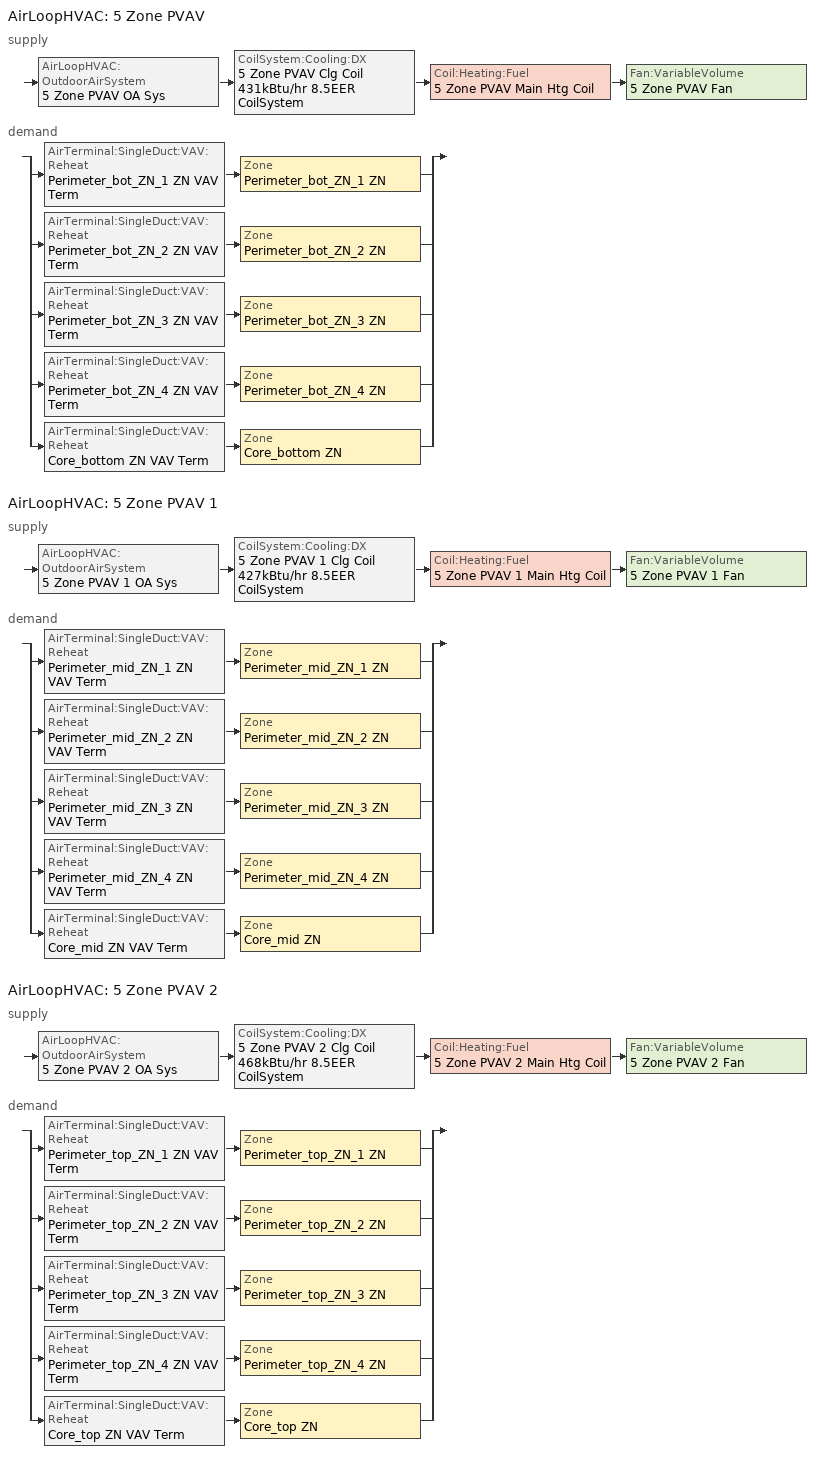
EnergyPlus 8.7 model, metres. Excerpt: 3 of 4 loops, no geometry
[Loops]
AirLoopHVAC '5 Zone PVAV'
 supply: AirLoopHVAC:OutdoorAirSystem '5 Zone PVAV OA Sys' > CoilSystem:Cooling:DX '5 Zone PVAV Clg Coil 431kBtu/hr 8.5EER CoilSystem' > Coil:Heating:Fuel '5 Zone PVAV Main Htg Coil' > Fan:VariableVolume '5 Zone PVAV Fan'
 demand: split
  | AirTerminal:SingleDuct:VAV:Reheat 'Perimeter_bot_ZN_1 ZN VAV Term' > Zone 'Perimeter_bot_ZN_1 ZN'
  | AirTerminal:SingleDuct:VAV:Reheat 'Perimeter_bot_ZN_2 ZN VAV Term' > Zone 'Perimeter_bot_ZN_2 ZN'
  | AirTerminal:SingleDuct:VAV:Reheat 'Perimeter_bot_ZN_3 ZN VAV Term' > Zone 'Perimeter_bot_ZN_3 ZN'
  | AirTerminal:SingleDuct:VAV:Reheat 'Perimeter_bot_ZN_4 ZN VAV Term' > Zone 'Perimeter_bot_ZN_4 ZN'
  | AirTerminal:SingleDuct:VAV:Reheat 'Core_bottom ZN VAV Term' > Zone 'Core_bottom ZN'
AirLoopHVAC '5 Zone PVAV 1'
 supply: AirLoopHVAC:OutdoorAirSystem '5 Zone PVAV 1 OA Sys' > CoilSystem:Cooling:DX '5 Zone PVAV 1 Clg Coil 427kBtu/hr 8.5EER CoilSystem' > Coil:Heating:Fuel '5 Zone PVAV 1 Main Htg Coil' > Fan:VariableVolume '5 Zone PVAV 1 Fan'
 demand: split
  | AirTerminal:SingleDuct:VAV:Reheat 'Perimeter_mid_ZN_1 ZN VAV Term' > Zone 'Perimeter_mid_ZN_1 ZN'
  | AirTerminal:SingleDuct:VAV:Reheat 'Perimeter_mid_ZN_2 ZN VAV Term' > Zone 'Perimeter_mid_ZN_2 ZN'
  | AirTerminal:SingleDuct:VAV:Reheat 'Perimeter_mid_ZN_3 ZN VAV Term' > Zone 'Perimeter_mid_ZN_3 ZN'
  | AirTerminal:SingleDuct:VAV:Reheat 'Perimeter_mid_ZN_4 ZN VAV Term' > Zone 'Perimeter_mid_ZN_4 ZN'
  | AirTerminal:SingleDuct:VAV:Reheat 'Core_mid ZN VAV Term' > Zone 'Core_mid ZN'
AirLoopHVAC '5 Zone PVAV 2'
 supply: AirLoopHVAC:OutdoorAirSystem '5 Zone PVAV 2 OA Sys' > CoilSystem:Cooling:DX '5 Zone PVAV 2 Clg Coil 468kBtu/hr 8.5EER CoilSystem' > Coil:Heating:Fuel '5 Zone PVAV 2 Main Htg Coil' > Fan:VariableVolume '5 Zone PVAV 2 Fan'
 demand: split
  | AirTerminal:SingleDuct:VAV:Reheat 'Perimeter_top_ZN_1 ZN VAV Term' > Zone 'Perimeter_top_ZN_1 ZN'
  | AirTerminal:SingleDuct:VAV:Reheat 'Perimeter_top_ZN_2 ZN VAV Term' > Zone 'Perimeter_top_ZN_2 ZN'
  | AirTerminal:SingleDuct:VAV:Reheat 'Perimeter_top_ZN_3 ZN VAV Term' > Zone 'Perimeter_top_ZN_3 ZN'
  | AirTerminal:SingleDuct:VAV:Reheat 'Perimeter_top_ZN_4 ZN VAV Term' > Zone 'Perimeter_top_ZN_4 ZN'
  | AirTerminal:SingleDuct:VAV:Reheat 'Core_top ZN VAV Term' > Zone 'Core_top ZN'
[ZoneControl:Thermostat] Control Object Type 1=ThermostatSetpoint:DualSetpoint
Name | Zone or ZoneList | Control Type Schedule | Control Name 1
Core_bottom ZN Thermostat | Core_bottom ZN | Core_bottom ZN Thermostat Schedule | Office WholeBuilding - Md Office Thermostat 1
Core_mid ZN Thermostat | Core_mid ZN | Core_mid ZN Thermostat Schedule | Office WholeBuilding - Md Office Thermostat 3
Core_top ZN Thermostat | Core_top ZN | Core_top ZN Thermostat Schedule | Office WholeBuilding - Md Office Thermostat 9
Perimeter_bot_ZN_1 ZN Thermostat | Perimeter_bot_ZN_1 ZN | Perimeter_bot_ZN_1 ZN Thermostat Schedule | Office WholeBuilding - Md Office Thermostat 12
Perimeter_bot_ZN_2 ZN Thermostat | Perimeter_bot_ZN_2 ZN | Perimeter_bot_ZN_2 ZN Thermostat Schedule | Office WholeBuilding - Md Office Thermostat 7
Perimeter_bot_ZN_3 ZN Thermostat | Perimeter_bot_ZN_3 ZN | Perimeter_bot_ZN_3 ZN Thermostat Schedule | Office WholeBuilding - Md Office Thermostat 11
Perimeter_bot_ZN_4 ZN Thermostat | Perimeter_bot_ZN_4 ZN | Perimeter_bot_ZN_4 ZN Thermostat Schedule | Office WholeBuilding - Md Office Thermostat 2
Perimeter_mid_ZN_1 ZN Thermostat | Perimeter_mid_ZN_1 ZN | Perimeter_mid_ZN_1 ZN Thermostat Schedule | Office WholeBuilding - Md Office Thermostat 10
Perimeter_mid_ZN_2 ZN Thermostat | Perimeter_mid_ZN_2 ZN | Perimeter_mid_ZN_2 ZN Thermostat Schedule | Office WholeBuilding - Md Office Thermostat 6
Perimeter_mid_ZN_3 ZN Thermostat | Perimeter_mid_ZN_3 ZN | Perimeter_mid_ZN_3 ZN Thermostat Schedule | Office WholeBuilding - Md Office Thermostat 14
Perimeter_mid_ZN_4 ZN Thermostat | Perimeter_mid_ZN_4 ZN | Perimeter_mid_ZN_4 ZN Thermostat Schedule | Office WholeBuilding - Md Office Thermostat 15
Perimeter_top_ZN_1 ZN Thermostat | Perimeter_top_ZN_1 ZN | Perimeter_top_ZN_1 ZN Thermostat Schedule | Office WholeBuilding - Md Office Thermostat 4
Perimeter_top_ZN_2 ZN Thermostat | Perimeter_top_ZN_2 ZN | Perimeter_top_ZN_2 ZN Thermostat Schedule | Office WholeBuilding - Md Office Thermostat 13
Perimeter_top_ZN_3 ZN Thermostat | Perimeter_top_ZN_3 ZN | Perimeter_top_ZN_3 ZN Thermostat Schedule | Office WholeBuilding - Md Office Thermostat 5
Perimeter_top_ZN_4 ZN Thermostat | Perimeter_top_ZN_4 ZN | Perimeter_top_ZN_4 ZN Thermostat Schedule | Office WholeBuilding - Md Office Thermostat 8
[ThermostatSetpoint:DualSetpoint] Heating Setpoint Temperature Schedule=Medium Office HtgSetp; Cooling Setpoint Temperature Schedule=Medium Office ClgSetp
Office WholeBuilding - Md Office Thermostat 1; Office WholeBuilding - Md Office Thermostat 3; Office WholeBuilding - Md Office Thermostat 9; Office WholeBuilding - Md Office Thermostat 12; Office WholeBuilding - Md Office Thermostat 7; Office WholeBuilding - Md Office Thermostat 11; Office WholeBuilding - Md Office Thermostat 2; Office WholeBuilding - Md Office Thermostat 10; Office WholeBuilding - Md Office Thermostat 6; Office WholeBuilding - Md Office Thermostat 14; Office WholeBuilding - Md Office Thermostat 15; Office WholeBuilding - Md Office Thermostat 4; Office WholeBuilding - Md Office Thermostat 13; Office WholeBuilding - Md Office Thermostat 5; Office WholeBuilding - Md Office Thermostat 8
[AirTerminal:SingleDuct:VAV:Reheat] Availability Schedule=Always On Discrete; Maximum Air Flow Rate {m3/s}=Autosize; Zone Minimum Air Flow Input Method=Constant; Constant Minimum Air Flow Fraction=0.3; Fixed Minimum Air Flow Rate {m3/s}=0; Maximum Hot Water or Steam Flow Rate {m3/s}=Autosize; Minimum Hot Water or Steam Flow Rate {m3/s}=0; Convergence Tolerance=0.001; Damper Heating Action=Normal; Maximum Flow per Zone Floor Area During Reheat {m3/s-m2}=Autocalculate; Maximum Flow Fraction During Reheat=Autocalculate; Maximum Reheat Air Temperature {C}=35
Name | Reheat Coil
Core_bottom ZN VAV Term | Core_bottom ZN Rht Coil
Core_mid ZN VAV Term | Core_mid ZN Rht Coil
Core_top ZN VAV Term | Core_top ZN Rht Coil
Perimeter_bot_ZN_1 ZN VAV Term | Perimeter_bot_ZN_1 ZN Rht Coil
Perimeter_bot_ZN_2 ZN VAV Term | Perimeter_bot_ZN_2 ZN Rht Coil
Perimeter_bot_ZN_3 ZN VAV Term | Perimeter_bot_ZN_3 ZN Rht Coil
Perimeter_bot_ZN_4 ZN VAV Term | Perimeter_bot_ZN_4 ZN Rht Coil
Perimeter_mid_ZN_1 ZN VAV Term | Perimeter_mid_ZN_1 ZN Rht Coil
Perimeter_mid_ZN_2 ZN VAV Term | Perimeter_mid_ZN_2 ZN Rht Coil
Perimeter_mid_ZN_3 ZN VAV Term | Perimeter_mid_ZN_3 ZN Rht Coil
Perimeter_mid_ZN_4 ZN VAV Term | Perimeter_mid_ZN_4 ZN Rht Coil
Perimeter_top_ZN_1 ZN VAV Term | Perimeter_top_ZN_1 ZN Rht Coil
Perimeter_top_ZN_2 ZN VAV Term | Perimeter_top_ZN_2 ZN Rht Coil
Perimeter_top_ZN_3 ZN VAV Term | Perimeter_top_ZN_3 ZN Rht Coil
Perimeter_top_ZN_4 ZN VAV Term | Perimeter_top_ZN_4 ZN Rht Coil
[Coil:Heating:Electric] Availability Schedule=Always On Discrete; Efficiency=1; Nominal Capacity {W}=Autosize
Core_bottom ZN Rht Coil; Core_mid ZN Rht Coil; Core_top ZN Rht Coil; Perimeter_bot_ZN_1 ZN Rht Coil; Perimeter_bot_ZN_2 ZN Rht Coil; Perimeter_bot_ZN_3 ZN Rht Coil; Perimeter_bot_ZN_4 ZN Rht Coil; Perimeter_mid_ZN_1 ZN Rht Coil; Perimeter_mid_ZN_2 ZN Rht Coil; Perimeter_mid_ZN_3 ZN Rht Coil; Perimeter_mid_ZN_4 ZN Rht Coil; Perimeter_top_ZN_1 ZN Rht Coil; Perimeter_top_ZN_2 ZN Rht Coil; Perimeter_top_ZN_3 ZN Rht Coil; Perimeter_top_ZN_4 ZN Rht Coil
[Zone equipment]
Core_bottom ZN: Core_bottom ZN VAV Term
Core_mid ZN: Core_mid ZN VAV Term
Core_top ZN: Core_top ZN VAV Term
Perimeter_bot_ZN_1 ZN: Perimeter_bot_ZN_1 ZN VAV Term
Perimeter_bot_ZN_2 ZN: Perimeter_bot_ZN_2 ZN VAV Term
Perimeter_bot_ZN_3 ZN: Perimeter_bot_ZN_3 ZN VAV Term
Perimeter_bot_ZN_4 ZN: Perimeter_bot_ZN_4 ZN VAV Term
Perimeter_mid_ZN_1 ZN: Perimeter_mid_ZN_1 ZN VAV Term
Perimeter_mid_ZN_2 ZN: Perimeter_mid_ZN_2 ZN VAV Term
Perimeter_mid_ZN_3 ZN: Perimeter_mid_ZN_3 ZN VAV Term
Perimeter_mid_ZN_4 ZN: Perimeter_mid_ZN_4 ZN VAV Term
Perimeter_top_ZN_1 ZN: Perimeter_top_ZN_1 ZN VAV Term
Perimeter_top_ZN_2 ZN: Perimeter_top_ZN_2 ZN VAV Term
Perimeter_top_ZN_3 ZN: Perimeter_top_ZN_3 ZN VAV Term
Perimeter_top_ZN_4 ZN: Perimeter_top_ZN_4 ZN VAV Term
[Sizing:Zone] Zone Cooling Design Supply Air Temperature Input Method=SupplyAirTemperature; Zone Cooling Design Supply Air Temperature {C}=12.7778; Zone Cooling Design Supply Air Temperature Difference {deltaC}=11.11; Zone Heating Design Supply Air Temperature Input Method=SupplyAirTemperature; Zone Heating Design Supply Air Temperature {C}=50; Zone Heating Design Supply Air Temperature Difference {deltaC}=11.11; Zone Cooling Design Supply Air Humidity Ratio {kgWater/kgDryAir}=0.0085; Zone Heating Design Supply Air Humidity Ratio {kgWater/kgDryAir}=0.008; Design Specification Outdoor Air Object=Office WholeBuilding - Md Office Ventilation (20.0 ft3/min-person; Cooling Design Air Flow Method=DesignDay; Cooling Design Air Flow Rate {m3/s}=0; Cooling Minimum Air Flow per Zone Floor Area {m3/s-m2}=0.000762; Cooling Minimum Air Flow {m3/s}=0; Cooling Minimum Air Flow Fraction=0; Heating Design Air Flow Method=DesignDay; Heating Design Air Flow Rate {m3/s}=0; Heating Maximum Air Flow per Zone Floor Area {m3/s-m2}=0.002032; Heating Maximum Air Flow {m3/s}=0.141576; Heating Maximum Air Flow Fraction=0.3; Account for Dedicated Outdoor Air System=No
Name | Design Specification Zone Air Distribution Object
Core_bottom ZN | Core_bottom ZN Design Spec Zone Air Dist
Core_mid ZN | Core_mid ZN Design Spec Zone Air Dist
Core_top ZN | Core_top ZN Design Spec Zone Air Dist
Perimeter_bot_ZN_1 ZN | Perimeter_bot_ZN_1 ZN Design Spec Zone Air Dist
Perimeter_bot_ZN_2 ZN | Perimeter_bot_ZN_2 ZN Design Spec Zone Air Dist
Perimeter_bot_ZN_3 ZN | Perimeter_bot_ZN_3 ZN Design Spec Zone Air Dist
Perimeter_bot_ZN_4 ZN | Perimeter_bot_ZN_4 ZN Design Spec Zone Air Dist
Perimeter_mid_ZN_1 ZN | Perimeter_mid_ZN_1 ZN Design Spec Zone Air Dist
Perimeter_mid_ZN_2 ZN | Perimeter_mid_ZN_2 ZN Design Spec Zone Air Dist
Perimeter_mid_ZN_3 ZN | Perimeter_mid_ZN_3 ZN Design Spec Zone Air Dist
Perimeter_mid_ZN_4 ZN | Perimeter_mid_ZN_4 ZN Design Spec Zone Air Dist
Perimeter_top_ZN_1 ZN | Perimeter_top_ZN_1 ZN Design Spec Zone Air Dist
Perimeter_top_ZN_2 ZN | Perimeter_top_ZN_2 ZN Design Spec Zone Air Dist
Perimeter_top_ZN_3 ZN | Perimeter_top_ZN_3 ZN Design Spec Zone Air Dist
Perimeter_top_ZN_4 ZN | Perimeter_top_ZN_4 ZN Design Spec Zone Air Dist
[DesignSpecification:ZoneAirDistribution] Zone Air Distribution Effectiveness in Cooling Mode=1; Zone Air Distribution Effectiveness in Heating Mode=1
Core_bottom ZN Design Spec Zone Air Dist; Core_mid ZN Design Spec Zone Air Dist; Core_top ZN Design Spec Zone Air Dist; Perimeter_bot_ZN_1 ZN Design Spec Zone Air Dist; Perimeter_bot_ZN_2 ZN Design Spec Zone Air Dist; Perimeter_bot_ZN_3 ZN Design Spec Zone Air Dist; Perimeter_bot_ZN_4 ZN Design Spec Zone Air Dist; Perimeter_mid_ZN_1 ZN Design Spec Zone Air Dist; Perimeter_mid_ZN_2 ZN Design Spec Zone Air Dist; Perimeter_mid_ZN_3 ZN Design Spec Zone Air Dist; Perimeter_mid_ZN_4 ZN Design Spec Zone Air Dist; Perimeter_top_ZN_1 ZN Design Spec Zone Air Dist; Perimeter_top_ZN_2 ZN Design Spec Zone Air Dist; Perimeter_top_ZN_3 ZN Design Spec Zone Air Dist; Perimeter_top_ZN_4 ZN Design Spec Zone Air Dist
[Controller:MechanicalVentilation] Availability Schedule=OfficeMedium VAV OA Damper; Demand Controlled Ventilation=No; System Outdoor Air Method=ZoneSum; Design Specification Outdoor Air Object Name 1=Office WholeBuilding - Md Office Ventilation (20.0 ft3/min-person; Design Specification Outdoor Air Object Name 2=Office WholeBuilding - Md Office Ventilation (20.0 ft3/min-person; Design Specification Outdoor Air Object Name 3=Office WholeBuilding - Md Office Ventilation (20.0 ft3/min-person; Design Specification Outdoor Air Object Name 4=Office WholeBuilding - Md Office Ventilation (20.0 ft3/min-person; Design Specification Outdoor Air Object Name 5=Office WholeBuilding - Md Office Ventilation (20.0 ft3/min-person
Name | Zone Name 1 | Design Specification Zone Air Distribution Object Name 1 | Zone Name 2 | Design Specification Zone Air Distribution Object Name 2 | Zone Name 3 | Design Specification Zone Air Distribution Object Name 3 | Zone Name 4 | Design Specification Zone Air Distribution Object Name 4 | Zone Name 5 | Design Specification Zone Air Distribution Object Name 5
5 Zone PVAV Ventilation Controller | Core_bottom ZN | Core_bottom ZN Design Spec Zone Air Dist | Perimeter_bot_ZN_1 ZN | Perimeter_bot_ZN_1 ZN Design Spec Zone Air Dist | Perimeter_bot_ZN_2 ZN | Perimeter_bot_ZN_2 ZN Design Spec Zone Air Dist | Perimeter_bot_ZN_3 ZN | Perimeter_bot_ZN_3 ZN Design Spec Zone Air Dist | Perimeter_bot_ZN_4 ZN | Perimeter_bot_ZN_4 ZN Design Spec Zone Air Dist
5 Zone PVAV 1 Ventilation Controller | Core_mid ZN | Core_mid ZN Design Spec Zone Air Dist | Perimeter_mid_ZN_1 ZN | Perimeter_mid_ZN_1 ZN Design Spec Zone Air Dist | Perimeter_mid_ZN_2 ZN | Perimeter_mid_ZN_2 ZN Design Spec Zone Air Dist | Perimeter_mid_ZN_3 ZN | Perimeter_mid_ZN_3 ZN Design Spec Zone Air Dist | Perimeter_mid_ZN_4 ZN | Perimeter_mid_ZN_4 ZN Design Spec Zone Air Dist
5 Zone PVAV 2 Ventilation Controller | Core_top ZN | Core_top ZN Design Spec Zone Air Dist | Perimeter_top_ZN_1 ZN | Perimeter_top_ZN_1 ZN Design Spec Zone Air Dist | Perimeter_top_ZN_2 ZN | Perimeter_top_ZN_2 ZN Design Spec Zone Air Dist | Perimeter_top_ZN_3 ZN | Perimeter_top_ZN_3 ZN Design Spec Zone Air Dist | Perimeter_top_ZN_4 ZN | Perimeter_top_ZN_4 ZN Design Spec Zone Air Dist
[DesignSpecification:OutdoorAir]
Office WholeBuilding - Md Office Ventilation (20.0 ft3/min-person: Outdoor Air Method=Sum; Outdoor Air Flow per Person {m3/s-person}=0.00943895; Outdoor Air Flow per Zone Floor Area {m3/s-m2}=0; Outdoor Air Flow per Zone {m3/s}=0; Outdoor Air Flow Air Changes per Hour {1/hr}=0
[AirLoopHVAC] Design Supply Air Flow Rate {m3/s}=AutoSize
5 Zone PVAV; 5 Zone PVAV 1; 5 Zone PVAV 2
[Sizing:System] Type of Load to Size On=Sensible; Design Outdoor Air Flow Rate {m3/s}=Autosize; Central Heating Maximum System Air Flow Ratio=0.3; Preheat Design Temperature {C}=7; Preheat Design Humidity Ratio {kgWater/kgDryAir}=0.008; Precool Design Temperature {C}=12.8; Precool Design Humidity Ratio {kgWater/kgDryAir}=0.008; Central Cooling Design Supply Air Temperature {C}=14; Central Heating Design Supply Air Temperature {C}=16.6667; Type of Zone Sum to Use=Coincident; 100% Outdoor Air in Cooling=No; 100% Outdoor Air in Heating=No; Central Cooling Design Supply Air Humidity Ratio {kgWater/kgDryAir}=0.0085; Central Heating Design Supply Air Humidity Ratio {kgWater/kgDryAir}=0.008; Cooling Supply Air Flow Rate Method=DesignDay; Cooling Supply Air Flow Rate {m3/s}=0; Cooling Supply Air Flow Rate Per Floor Area {m3/s-m2}=0.00996765; Cooling Fraction of Autosized Cooling Supply Air Flow Rate=1; Cooling Supply Air Flow Rate Per Unit Cooling Capacity {m3/s-W}=3.94755e-05; Heating Supply Air Flow Rate Method=DesignDay; Heating Supply Air Flow Rate {m3/s}=0; Heating Supply Air Flow Rate Per Floor Area {m3/s-m2}=0.00996765; Heating Fraction of Autosized Heating Supply Air Flow Rate=1; Heating Fraction of Autosized Cooling Supply Air Flow Rate=1; Heating Supply Air Flow Rate Per Unit Heating Capacity {m3/s-W}=3.15882e-05; System Outdoor Air Method=ZoneSum; Zone Maximum Outdoor Air Fraction=1; Cooling Design Capacity Method=CoolingDesignCapacity; Cooling Design Capacity {W}=Autosize; Cooling Design Capacity Per Floor Area {W/m2}=234.7; Fraction of Autosized Cooling Design Capacity=1; Heating Design Capacity Method=HeatingDesignCapacity; Heating Design Capacity {W}=Autosize; Heating Design Capacity Per Floor Area {W/m2}=157; Fraction of Autosized Heating Design Capacity=1; Central Cooling Capacity Control Method=OnOff
5 Zone PVAV; 5 Zone PVAV 1; 5 Zone PVAV 2
[Controller:OutdoorAir] Minimum Outdoor Air Flow Rate {m3/s}=0; Maximum Outdoor Air Flow Rate {m3/s}=Autosize; Economizer Control Type=NoEconomizer; Economizer Control Action Type=ModulateFlow; Economizer Maximum Limit Dry-Bulb Temperature {C}=28; Economizer Maximum Limit Enthalpy {J/kg}=64000; Economizer Minimum Limit Dry-Bulb Temperature {C}=-100; Lockout Type=LockoutWithCompressor; Minimum Limit Type=FixedMinimum; Minimum Outdoor Air Schedule=Always On Discrete; High Humidity Control=No; Control High Indoor Humidity Based on Outdoor Humidity Ratio=Yes; Heat Recovery Bypass Control Type=BypassWhenWithinEconomizerLimits
Name | Mechanical Ventilation Controller
Controller Outdoor Air 1 | 5 Zone PVAV Ventilation Controller
Controller Outdoor Air 2 | 5 Zone PVAV 1 Ventilation Controller
Controller Outdoor Air 3 | 5 Zone PVAV 2 Ventilation Controller
[SetpointManager:MixedAir] Control Variable=Temperature
Node 28 OS Default SPM; Node 25 OS Default SPM; Node 24 OS Default SPM; Node 53 OS Default SPM; Node 50 OS Default SPM; Node 49 OS Default SPM; Node 78 OS Default SPM; Node 75 OS Default SPM; Node 74 OS Default SPM
[CoilSystem:Cooling:DX] Availability Schedule=Always On Discrete
Name | Cooling Coil
5 Zone PVAV Clg Coil 431kBtu/hr 8.5EER CoilSystem | 5 Zone PVAV Clg Coil 431kBtu/hr 8.5EER
5 Zone PVAV 1 Clg Coil 427kBtu/hr 8.5EER CoilSystem | 5 Zone PVAV 1 Clg Coil 427kBtu/hr 8.5EER
5 Zone PVAV 2 Clg Coil 468kBtu/hr 8.5EER CoilSystem | 5 Zone PVAV 2 Clg Coil 468kBtu/hr 8.5EER
[Coil:Cooling:DX:TwoSpeed] Availability Schedule=Always On Discrete; High Speed Gross Rated Total Cooling Capacity {W}=Autosize; High Speed Rated Sensible Heat Ratio=Autosize; High Speed Gross Rated Cooling COP {W/W}=3.03737; High Speed Rated Air Flow Rate {m3/s}=Autosize; Low Speed Gross Rated Total Cooling Capacity {W}=Autosize; Low Speed Gross Rated Sensible Heat Ratio=0.69; Low Speed Gross Rated Cooling COP {W/W}=3.03737; Low Speed Rated Air Flow Rate {m3/s}=Autosize; Condenser Type=AirCooled; High Speed Evaporative Condenser Effectiveness=0; Low Speed Evaporative Condenser Effectiveness=0; Basin Heater Capacity {W/K}=10; Basin Heater Setpoint Temperature {C}=2
Name | Total Cooling Capacity Function of Temperature Curve | Total Cooling Capacity Function of Flow Fraction Curve | Energy Input Ratio Function of Temperature Curve | Energy Input Ratio Function of Flow Fraction Curve | Part Load Fraction Correlation Curve | Low Speed Total Cooling Capacity Function of Temperature Curve | Low Speed Energy Input Ratio Function of Temperature Curve
5 Zone PVAV Clg Coil 431kBtu/hr 8.5EER | DOE Ref DX Clg Coil Cool-Cap-fT 4 | DOE Ref DX Clg Coil Cool-CAP-fFlow 2 | DOE Ref DX Clg Coil Cool-EIR-fT 4 | DOE Ref DX Clg Coil Cool-EIR-fFlow 2 | DOE Ref DX Clg Coil Cool-PLF-fPLR 2 | DOE Ref DX Clg Coil Cool-Cap-fT 5 | DOE Ref DX Clg Coil Cool-EIR-fT 5
5 Zone PVAV 1 Clg Coil 427kBtu/hr 8.5EER | DOE Ref DX Clg Coil Cool-Cap-fT | DOE Ref DX Clg Coil Cool-CAP-fFlow | DOE Ref DX Clg Coil Cool-EIR-fT | DOE Ref DX Clg Coil Cool-EIR-fFlow | DOE Ref DX Clg Coil Cool-PLF-fPLR | DOE Ref DX Clg Coil Cool-Cap-fT 1 | DOE Ref DX Clg Coil Cool-EIR-fT 1
5 Zone PVAV 2 Clg Coil 468kBtu/hr 8.5EER | DOE Ref DX Clg Coil Cool-Cap-fT 2 | DOE Ref DX Clg Coil Cool-CAP-fFlow 1 | DOE Ref DX Clg Coil Cool-EIR-fT 2 | DOE Ref DX Clg Coil Cool-EIR-fFlow 1 | DOE Ref DX Clg Coil Cool-PLF-fPLR 1 | DOE Ref DX Clg Coil Cool-Cap-fT 3 | DOE Ref DX Clg Coil Cool-EIR-fT 3
[Coil:Heating:Fuel] Availability Schedule=Always On Discrete; Fuel Type=NaturalGas; Burner Efficiency=0.8; Nominal Capacity {W}=AutoSize; Parasitic Electric Load {W}=0; Parasitic Fuel Load {W}=0
5 Zone PVAV Main Htg Coil; 5 Zone PVAV 1 Main Htg Coil; 5 Zone PVAV 2 Main Htg Coil
[Fan:VariableVolume] Availability Schedule=OfficeMedium VAV Operation; Pressure Rise {Pa}=1574.24; Maximum Flow Rate {m3/s}=AutoSize; Fan Power Minimum Flow Rate Input Method=Fraction; Fan Power Minimum Flow Fraction=0.7; Fan Power Minimum Air Flow Rate {m3/s}=0; Motor In Airstream Fraction=1; Fan Power Coefficient 1=0.1631; Fan Power Coefficient 2=1.5901; Fan Power Coefficient 3=-0.8817; Fan Power Coefficient 4=0.1281; Fan Power Coefficient 5=0
Name | Fan Total Efficiency | Motor Efficiency
5 Zone PVAV Fan; 5 Zone PVAV 1 Fan | 0.5915 | 0.91
5 Zone PVAV 2 Fan | 0.6006 | 0.924
[SetpointManager:Scheduled] Control Variable=Temperature
Name | Schedule
Setpoint Manager Scheduled 1 | Supply Air Temp - 55F
Setpoint Manager Scheduled 2 | Supply Air Temp - 55F 1
Setpoint Manager Scheduled 3 | Supply Air Temp - 55F 2
[Schedule:Compact]
Core_bottom ZN Thermostat Schedule; Core_mid ZN Thermostat Schedule; Core_top ZN Thermostat Schedule; Perimeter_bot_ZN_1 ZN Thermostat Schedule; Perimeter_bot_ZN_2 ZN Thermostat Schedule; Perimeter_bot_ZN_3 ZN Thermostat Schedule; Perimeter_bot_ZN_4 ZN Thermostat Schedule; Perimeter_mid_ZN_1 ZN Thermostat Schedule; Perimeter_mid_ZN_2 ZN Thermostat Schedule; Perimeter_mid_ZN_3 ZN Thermostat Schedule; Perimeter_mid_ZN_4 ZN Thermostat Schedule; Perimeter_top_ZN_1 ZN Thermostat Schedule; Perimeter_top_ZN_2 ZN Thermostat Schedule; Perimeter_top_ZN_3 ZN Thermostat Schedule; Perimeter_top_ZN_4 ZN Thermostat Schedule: Through: 12/31, For: AllDays, Until: 24:00, 4
[Schedule:Day:Interval]
Medium Office HtgSetp SmrDsn|Sun Day; Medium Office HtgSetp Summer Design Day: No, 24:00, 15.6
Medium Office HtgSetp Default: No, 06:00, 15.6, 22:00, 21, 24:00, 15.6
Medium Office HtgSetp Sat Day: No, 06:00, 15.6, 18:00, 21, 24:00, 15.6
Medium Office HtgSetp Winter Design Day: No, 24:00, 21
Medium Office ClgSetp WntrDsn|Sun Day; Medium Office ClgSetp Winter Design Day: No, 24:00, 26.7
Medium Office ClgSetp Default; Medium Office ClgSetp Summer Design Day: No, 06:00, 26.7, 22:00, 24, 24:00, 26.7
Medium Office ClgSetp Sat Day: No, 06:00, 26.7, 18:00, 24, 24:00, 26.7
OfficeMedium VAV OA Damper Sat|Sun|WntrDsn Day; OfficeMedium VAV OA Damper Winter Design Day; OfficeMedium VAV Operation Winter Design Day; Schedule Day 73: No, 24:00, 0
OfficeMedium VAV OA Damper Default; OfficeMedium VAV OA Damper Summer Design Day; OfficeMedium VAV Operation Summer Design Day: No, 06:00, 0, 20:00, 1, 24:00, 0
OfficeMedium VAV Operation Default: No, 06:00, 0, 22:00, 1, 24:00, 0
OfficeMedium VAV Operation Sat|Sun|WntrDsn Day: No, 06:00, 0, 18:00, 1, 24:00, 0
Supply Air Temp - 55F Default; Supply Air Temp - 55F Default 1; Supply Air Temp - 55F Default 2: No, 24:00, 12.7778
[Schedule:Week:Daily]
Schedule:Week:Daily {b707f7f4-8640-4242-bd87-9c571451158d}: Medium Office HtgSetp SmrDsn|Sun Day, Medium Office HtgSetp Default, Medium Office HtgSetp Default, Medium Office HtgSetp Default, Medium Office HtgSetp Default, Medium Office HtgSetp Default, Medium Office HtgSetp Sat Day, Medium Office HtgSetp Default, Medium Office HtgSetp Summer Design Day, Medium Office HtgSetp Winter Design Day, Medium Office HtgSetp Default, Medium Office HtgSetp Default
Schedule:Week:Daily {c9164147-8e10-42f3-a150-01cac58de4e5}: Medium Office ClgSetp WntrDsn|Sun Day, Medium Office ClgSetp Default, Medium Office ClgSetp Default, Medium Office ClgSetp Default, Medium Office ClgSetp Default, Medium Office ClgSetp Default, Medium Office ClgSetp Sat Day, Medium Office ClgSetp Default, Medium Office ClgSetp Summer Design Day, Medium Office ClgSetp Winter Design Day, Medium Office ClgSetp Default, Medium Office ClgSetp Default
Schedule:Week:Daily {49d10d8e-a0be-4d38-831a-9f07ce8bb775}: OfficeMedium VAV OA Damper Sat|Sun|WntrDsn Day, OfficeMedium VAV OA Damper Default, OfficeMedium VAV OA Damper Default, OfficeMedium VAV OA Damper Default, OfficeMedium VAV OA Damper Default, OfficeMedium VAV OA Damper Default, OfficeMedium VAV OA Damper Sat|Sun|WntrDsn Day, OfficeMedium VAV OA Damper Default, OfficeMedium VAV OA Damper Summer Design Day, OfficeMedium VAV OA Damper Winter Design Day, OfficeMedium VAV OA Damper Default, OfficeMedium VAV OA Damper Default
Schedule:Week:Daily {330b5430-ef54-4510-ac70-a48e6cf17cfb}: Schedule Day 73, OfficeMedium VAV Operation Default, OfficeMedium VAV Operation Default, OfficeMedium VAV Operation Default, OfficeMedium VAV Operation Default, OfficeMedium VAV Operation Default, OfficeMedium VAV Operation Sat|Sun|WntrDsn Day, OfficeMedium VAV Operation Default, OfficeMedium VAV Operation Summer Design Day, OfficeMedium VAV Operation Winter Design Day, OfficeMedium VAV Operation Default, OfficeMedium VAV Operation Default
Schedule:Week:Daily {43101895-a14e-4966-a76d-9353b88ce959}: Supply Air Temp - 55F Default, Supply Air Temp - 55F Default, Supply Air Temp - 55F Default, Supply Air Temp - 55F Default, Supply Air Temp - 55F Default, Supply Air Temp - 55F Default, Supply Air Temp - 55F Default, Supply Air Temp - 55F Default, Supply Air Temp - 55F Default, Supply Air Temp - 55F Default, Supply Air Temp - 55F Default, Supply Air Temp - 55F Default
Schedule:Week:Daily {ca6b7225-c925-479e-b125-c2dd4159f2ac}: Supply Air Temp - 55F Default 1, Supply Air Temp - 55F Default 1, Supply Air Temp - 55F Default 1, Supply Air Temp - 55F Default 1, Supply Air Temp - 55F Default 1, Supply Air Temp - 55F Default 1, Supply Air Temp - 55F Default 1, Supply Air Temp - 55F Default 1, Supply Air Temp - 55F Default 1, Supply Air Temp - 55F Default 1, Supply Air Temp - 55F Default 1, Supply Air Temp - 55F Default 1
Schedule:Week:Daily {30594b46-13b7-49e0-a5cd-237ae326f799}: Supply Air Temp - 55F Default 2, Supply Air Temp - 55F Default 2, Supply Air Temp - 55F Default 2, Supply Air Temp - 55F Default 2, Supply Air Temp - 55F Default 2, Supply Air Temp - 55F Default 2, Supply Air Temp - 55F Default 2, Supply Air Temp - 55F Default 2, Supply Air Temp - 55F Default 2, Supply Air Temp - 55F Default 2, Supply Air Temp - 55F Default 2, Supply Air Temp - 55F Default 2
[Schedule:Year]
Medium Office HtgSetp: Schedule:Week:Daily {b707f7f4-8640-4242-bd87-9c571451158d}, 1, 1, 12, 31
Medium Office ClgSetp: Schedule:Week:Daily {c9164147-8e10-42f3-a150-01cac58de4e5}, 1, 1, 12, 31
OfficeMedium VAV OA Damper: Schedule:Week:Daily {49d10d8e-a0be-4d38-831a-9f07ce8bb775}, 1, 1, 12, 31
OfficeMedium VAV Operation: Schedule:Week:Daily {330b5430-ef54-4510-ac70-a48e6cf17cfb}, 1, 1, 12, 31
Supply Air Temp - 55F: Schedule:Week:Daily {43101895-a14e-4966-a76d-9353b88ce959}, 1, 1, 12, 31
Supply Air Temp - 55F 1: Schedule:Week:Daily {ca6b7225-c925-479e-b125-c2dd4159f2ac}, 1, 1, 12, 31
Supply Air Temp - 55F 2: Schedule:Week:Daily {30594b46-13b7-49e0-a5cd-237ae326f799}, 1, 1, 12, 31
[Schedule:Constant]
Always On Discrete: Hourly Value=1
[Curve:Biquadratic] Minimum Value of x {BasedOnField A2}=-100; Maximum Value of x {BasedOnField A2}=100; Minimum Value of y {BasedOnField A3}=-100; Maximum Value of y {BasedOnField A3}=100
Name | Coefficient1 Constant | Coefficient2 x | Coefficient3 x**2 | Coefficient4 y | Coefficient5 y**2 | Coefficient6 x*y
DOE Ref DX Clg Coil Cool-Cap-fT 4; DOE Ref DX Clg Coil Cool-Cap-fT 5; DOE Ref DX Clg Coil Cool-Cap-fT; DOE Ref DX Clg Coil Cool-Cap-fT 1; DOE Ref DX Clg Coil Cool-Cap-fT 2; DOE Ref DX Clg Coil Cool-Cap-fT 3 | 0.971212 | -0.0152755 | 0.00144345 | -0.00039321 | -6.8364e-06 | -0.000290596
DOE Ref DX Clg Coil Cool-EIR-fT 4; DOE Ref DX Clg Coil Cool-EIR-fT 5; DOE Ref DX Clg Coil Cool-EIR-fT; DOE Ref DX Clg Coil Cool-EIR-fT 1; DOE Ref DX Clg Coil Cool-EIR-fT 2; DOE Ref DX Clg Coil Cool-EIR-fT 3 | 0.286871 | 0.0239022 | -0.000810648 | 0.0134585 | 0.000338936 | -0.000487004
[Curve:Cubic] Coefficient1 Constant=1; Coefficient2 x=0; Coefficient3 x**2=0; Coefficient4 x**3=0; Minimum Value of x {BasedOnField A2}=-100; Maximum Value of x {BasedOnField A2}=100
DOE Ref DX Clg Coil Cool-CAP-fFlow 2; DOE Ref DX Clg Coil Cool-EIR-fFlow 2; DOE Ref DX Clg Coil Cool-CAP-fFlow; DOE Ref DX Clg Coil Cool-EIR-fFlow; DOE Ref DX Clg Coil Cool-CAP-fFlow 1; DOE Ref DX Clg Coil Cool-EIR-fFlow 1
[Curve:Quadratic] Coefficient1 Constant=0.909496; Coefficient2 x=0.0986477; Coefficient3 x**2=-0.00819488; Minimum Value of x {BasedOnField A2}=0; Maximum Value of x {BasedOnField A2}=1
DOE Ref DX Clg Coil Cool-PLF-fPLR 2; DOE Ref DX Clg Coil Cool-PLF-fPLR; DOE Ref DX Clg Coil Cool-PLF-fPLR 1
